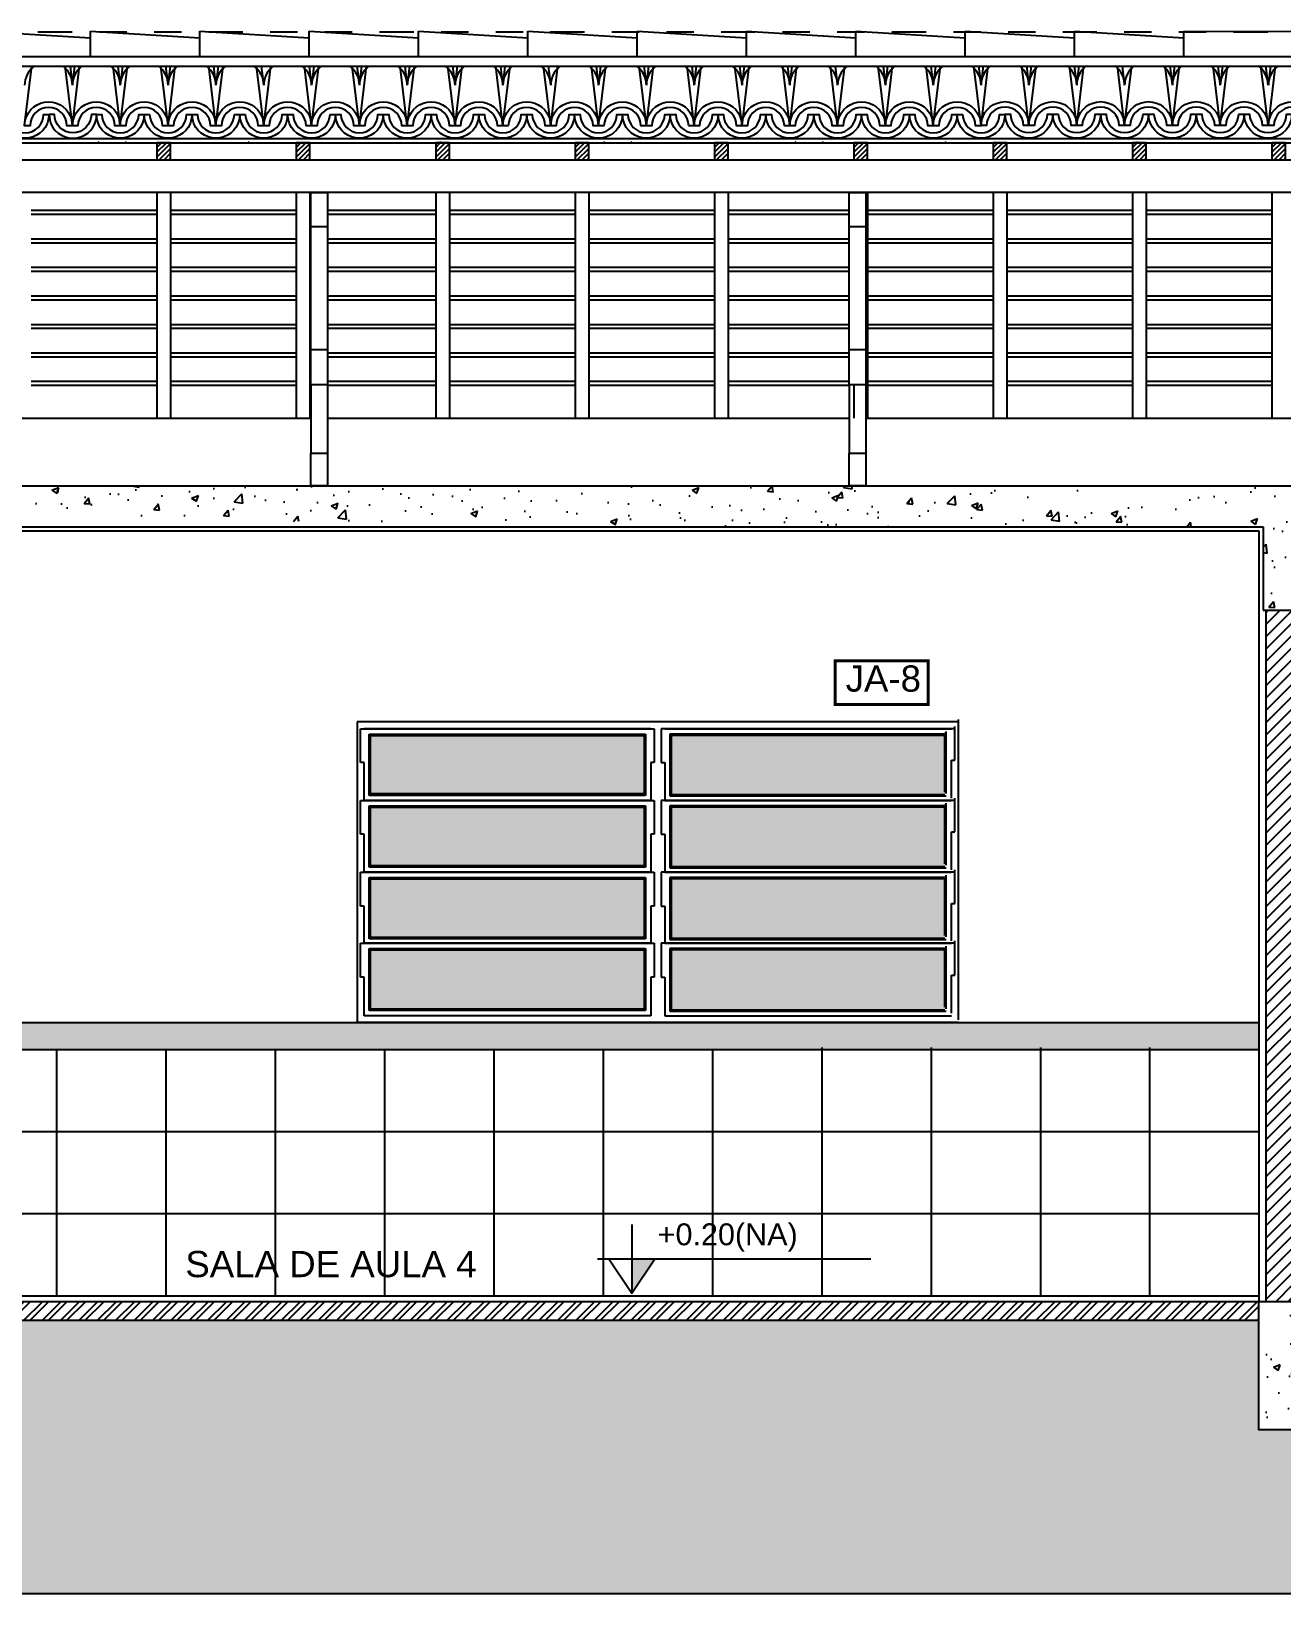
# Model space of a CAD drawing. Extents: x 183 to 373, y 23 to 105.
# Drawn here: x 244.84 to 249.42, y 79.7 to 85.42 of the extents above; entities that cross this region are included whole.
import ezdxf

# ---------------------------------------------------------------- set-up
doc = ezdxf.new("R2010")
doc.units = 0
doc.header["$LTSCALE"] = 0.005
doc.linetypes.add('C5', pattern=[60, 50, -5, 0, -5])
doc.linetypes.add('TRAÇO-2PTOS_P', pattern=[0.625, 0.25, -0.125, 0, -0.125, 0, -0.125])
doc.layers.get('0').update_dxf_attribs({"linetype": 'CONTINUOUS'})
for name, color, linetype in [('01', 1, 'CONTINUOUS'), ('252', 252, 'CONTINUOUS'), ('A-COTAS', 1, 'CONTINUOUS'), ('A-ESQUADRIAS', 2, 'CONTINUOUS'), ('A-PAREDE', 5, 'CONTINUOUS'), ('ARQ-ALV-CORTE', 4, 'CONTINUOUS'), ('ARQ-EXO-1_100', 251, 'C5'), ('ARQ-HTC', 9, 'CONTINUOUS'), ('ARQ-PIS-CORTE', 2, 'CONTINUOUS'), ('ARQ-SMB-1_050', 1, 'CONTINUOUS'), ('ARQ-SMB-1_100', 1, 'CONTINUOUS'), ('ARQ-TLH-VISTA1', 2, 'CONTINUOUS'), ('ARQ-TLH-VISTA2', 1, 'CONTINUOUS'), ('ARQ-TXT-1_075', 2, 'CONTINUOUS'), ('BL-AR-TELHA 2', 2, 'CONTINUOUS'), ('MADEIRAMENTO', 2, 'CONTINUOUS')]:
    doc.layers.add(name, color=color, linetype=linetype)
doc.styles.add('ESC-50-A20', font='arial.ttf', dxfattribs={"height": 0.1})
pattern_1 = [(50, (84.715, 34.55552), (0.25505854, -0.02231472), [0.02667, -0.29337]), (355, (84.715, 34.55552), (-0.0493408, 0.2674796), [0.021336, -0.2346968]), (100.45144, (84.73625, 34.55366), (0.20571775, 0.24516485), [0.022666, -0.24932634]), (46.1842, (84.715, 34.62664), (0.37951066, -0.05885926), [0.040005, -0.440055]), (96.63556, (84.74662, 34.62174), (0.3323658, 0.3463966), [0.033999, -0.37398985]), (351.18415, (84.715, 34.62664), (0.3323658, 0.3463966), [0.03200395, -0.3520436]), (21, (84.75056, 34.60886), (0.21226015, -0.14317128), [0.02667, -0.29337]), (326, (84.75056, 34.60886), (0.08652284, 0.25786315), [0.021336, -0.234696]), (71.45144, (84.76824, 34.59693), (0.298783, 0.11469188), [0.022666, -0.2493259]), (37.5, (84.715, 34.55552), (0.004324045, 0.118377054), [0, -0.2318512, 0, -0.238252, 0, -0.235585]), (7.5, (84.715, 34.55552), (0.09354753, 0.140252805), [0, -0.1358392, 0, -0.2265172, 0, -0.089789]), (327.5, (84.6357, 34.55552), (0.189826833, -0.00802024), [0, -0.0889, 0, -0.277368, 0, -0.368046]), (317.5, (84.60014, 34.55552), (0.20738085, 0.03559709), [0, -0.11557, 0, -0.1842008, 0, -0.261366])]

# ---------------------------------------------------------------- blocks, each defined once
blk = doc.blocks.new('FNDE-Nível Corte-1_050')
blk.add_hatch(color=251).paths.add_polyline_path([(140.6568, -0.1868), (140.7408, -0.1868), (140.6568, -0.3128)])
at = {"color": 251}
for p, q in [((140.6568, -0.0608), (140.6568, -0.3128)), ((140.5308, -0.1868), (141.5308, -0.1868))]:
    blk.add_line(p, q, dxfattribs=at)
blk.add_lwpolyline([(140.5728, -0.1868), (140.6568, -0.3128), (140.7408, -0.1868)], dxfattribs=at)

msp = doc.modelspace()

# ---------------------------------------------------------------- hatches: boundary and pattern name
at = {"layer": 'A-COTAS'}
h = msp.add_hatch(color=252, dxfattribs=at)
h.set_gradient(color1=(91, 91, 91), one_color=1, tint=1, name='INVHEMISPHERICAL')
h.paths.add_polyline_path([(246.0867, 82.8394), (246.0867, 82.6249), (247.0879, 82.6249), (247.0879, 82.8394)])
h.paths.add_polyline_path([(246.0867, 82.5769), (246.0867, 82.3624), (247.0879, 82.3624), (247.0879, 82.5769)])
h.paths.add_polyline_path([(247.0879, 82.3144), (246.0867, 82.3144), (246.0867, 82.0999), (247.0879, 82.0999)])
h.paths.add_polyline_path([(246.0867, 82.0544), (246.0867, 81.8374), (247.0879, 81.8374), (247.0879, 82.0544)])
h.paths.add_polyline_path([(248.1879, 82.6226), (248.1879, 82.8394), (247.1867, 82.8394), (247.1867, 82.6226)])
h.paths.add_polyline_path([(248.1879, 82.3601), (248.1879, 82.5769), (247.1867, 82.5769), (247.1867, 82.3601)])
h.paths.add_polyline_path([(248.1879, 82.0976), (248.1879, 82.3144), (247.1867, 82.3144), (247.1867, 82.0976)])
h.paths.add_polyline_path([(247.1867, 82.0544), (247.1867, 81.8351), (248.1879, 81.8351), (248.1879, 82.0544)])
at = {"layer": 'A-ESQUADRIAS'}
h = msp.add_hatch(dxfattribs=at)
h.set_pattern_fill('GOST_WOOD', color=251, scale=0.01, angle=90)
h.set_pattern_definition([(180, (202.497824, -81.4883), (7e-18, 0.06), [0.1, -0.02]), (180, (202.517824, -81.4683), (7e-18, 0.06), [0.06, -0.015, 0.03, -0.015]), (180, (202.547824, -81.4483), (7e-18, 0.06), [0.1, -0.02])])
h.paths.add_polyline_path([(249.3373, 81.688), (249.3373, 81.788), (241.3373, 81.788), (241.3373, 81.688)])
at = {"layer": 'ARQ-HTC'}
h = msp.add_hatch(dxfattribs=at)
h.set_pattern_fill('ANSI31', color=256, scale=0.004, style=0)
h.set_pattern_definition([(45, (-2.13494, 37.775708), (-0.0089802561, 0.0089802561), [])])
h.paths.add_polyline_path([(245.3047, 84.9458), (245.3547, 84.9458), (245.3547, 85.0085), (245.3047, 85.0085)])
h = msp.add_hatch(dxfattribs=at)
h.set_pattern_fill('ANSI31', color=256, scale=0.004, style=0)
h.set_pattern_definition([(45, (-2.13494, 37.775708), (-0.0089802561, 0.0089802561), [])])
h.paths.add_polyline_path([(245.3047, 84.9458), (245.3547, 84.9458), (245.3547, 85.0085), (245.3047, 85.0085)])
h = msp.add_hatch(dxfattribs=at)
h.set_pattern_fill('ANSI31', color=256, scale=0.004, style=0)
h.set_pattern_definition([(45, (-1.62494, 37.775708), (-0.0089802561, 0.0089802561), [])])
h.paths.add_polyline_path([(245.8147, 84.9458), (245.8647, 84.9458), (245.8647, 85.0085), (245.8147, 85.0085)])
h = msp.add_hatch(dxfattribs=at)
h.set_pattern_fill('ANSI31', color=256, scale=0.004, style=0)
h.set_pattern_definition([(45, (-1.11494, 37.775708), (-0.0089802561, 0.0089802561), [])])
h.paths.add_polyline_path([(246.3247, 84.9458), (246.3747, 84.9458), (246.3747, 85.0085), (246.3247, 85.0085)])
h = msp.add_hatch(dxfattribs=at)
h.set_pattern_fill('ANSI31', color=256, scale=0.004, style=0)
h.set_pattern_definition([(45, (-0.60494, 37.775708), (-0.0089802561, 0.0089802561), [])])
h.paths.add_polyline_path([(246.8347, 84.9458), (246.8847, 84.9458), (246.8847, 85.0085), (246.8347, 85.0085)])
h = msp.add_hatch(dxfattribs=at)
h.set_pattern_fill('ANSI31', color=256, scale=0.004, style=0)
h.set_pattern_definition([(45, (-0.09494, 37.775708), (-0.0089802561, 0.0089802561), [])])
h.paths.add_polyline_path([(247.3447, 84.9458), (247.3947, 84.9458), (247.3947, 85.0085), (247.3447, 85.0085)])
h = msp.add_hatch(dxfattribs=at)
h.set_pattern_fill('ANSI31', color=256, scale=0.004, style=0)
h.set_pattern_definition([(45, (0.41506, 37.775708), (-0.0089802561, 0.0089802561), [])])
h.paths.add_polyline_path([(247.8547, 84.9458), (247.9047, 84.9458), (247.9047, 85.0085), (247.8547, 85.0085)])
h = msp.add_hatch(dxfattribs=at)
h.set_pattern_fill('ANSI31', color=256, scale=0.004, style=0)
h.set_pattern_definition([(45, (0.41506, 37.775708), (-0.0089802561, 0.0089802561), [])])
h.paths.add_polyline_path([(247.8547, 84.9458), (247.9047, 84.9458), (247.9047, 85.0085), (247.8547, 85.0085)])
h = msp.add_hatch(dxfattribs=at)
h.set_pattern_fill('ANSI31', color=256, scale=0.004, style=0)
h.set_pattern_definition([(45, (0.92506, 37.775708), (-0.0089802561, 0.0089802561), [])])
h.paths.add_polyline_path([(248.3647, 84.9458), (248.4147, 84.9458), (248.4147, 85.0085), (248.3647, 85.0085)])
h = msp.add_hatch(dxfattribs=at)
h.set_pattern_fill('ANSI31', color=256, scale=0.004, style=0)
h.set_pattern_definition([(45, (1.43506, 37.775708), (-0.0089802561, 0.0089802561), [])])
h.paths.add_polyline_path([(248.8747, 84.9458), (248.9247, 84.9458), (248.9247, 85.0085), (248.8747, 85.0085)])
h = msp.add_hatch(dxfattribs=at)
h.set_pattern_fill('ANSI31', color=256, scale=0.004, style=0)
h.set_pattern_definition([(45, (1.94506, 37.775708), (-0.0089802561, 0.0089802561), [])])
h.paths.add_polyline_path([(249.3847, 84.9458), (249.4347, 84.9458), (249.4347, 85.0085), (249.3847, 85.0085)])
h = msp.add_hatch(dxfattribs=at)
h.set_pattern_fill('AR-CONC', color=251, scale=0.0014, style=0)
h.set_pattern_definition(pattern_1)
h.paths.add_polyline_path([(246.9327, 83.7528), (243.2065, 83.7528), (243.2065, 83.6228), (246.9327, 83.6228)])
h = msp.add_hatch(dxfattribs=at)
h.set_pattern_fill('AR-CONC', color=251, scale=0.0014, style=0)
h.set_pattern_definition(pattern_1)
h.paths.add_polyline_path([(249.4723, 83.6028), (251.2308, 83.6028), (251.2308, 83.7528), (246.9327, 83.7528), (246.9327, 83.6028), (249.3523, 83.6028), (249.3523, 83.2978), (249.4723, 83.2978)])
h = msp.add_hatch(dxfattribs=at)
h.set_pattern_fill('ANSI31', color=251, scale=0.01, style=0)
h.set_pattern_definition([(45, (92.864996, 34.55552), (-0.02245064, 0.02245064), [])])
h.paths.add_polyline_path([(249.3623, 83.2978), (249.4623, 83.2978), (249.4623, 80.7678), (249.3623, 80.7678)])
h = msp.add_hatch(dxfattribs=at)
h.set_pattern_fill('ANSI32', color=251, scale=0.005, style=0)
h.set_pattern_definition([(45, (84.714996, 34.55552), (-0.03367596, 0.03367596), []), (45, (84.737447, 34.55552), (-0.03367596, 0.03367596), [])])
h.paths.add_polyline_path([(241.3373, 80.6978), (249.3373, 80.6978), (249.3373, 80.7678), (241.3373, 80.7678)])
h = msp.add_hatch(dxfattribs=at)
h.set_pattern_fill('AR-CONC', color=251, scale=0.0014, style=0)
h.set_pattern_definition([(50, (92.865, 34.55552), (0.25505854, -0.02231472), [0.02667, -0.29337]), (355, (92.865, 34.55552), (-0.0493408, 0.2674796), [0.021336, -0.2346968]), (100.45144, (92.88625, 34.55366), (0.20571775, 0.24516485), [0.022666, -0.24932634]), (46.1842, (92.865, 34.62664), (0.37951066, -0.05885926), [0.040005, -0.440055]), (96.63556, (92.89662, 34.62174), (0.3323658, 0.3463966), [0.033999, -0.37398985]), (351.18415, (92.865, 34.62664), (0.3323658, 0.3463966), [0.032004, -0.3520436]), (21, (92.90056, 34.60886), (0.21226015, -0.14317128), [0.02667, -0.29337]), (326, (92.90056, 34.60886), (0.08652284, 0.25786315), [0.021336, -0.234696]), (71.45144, (92.91824, 34.59693), (0.298783, 0.11469188), [0.022666, -0.2493259]), (37.5, (92.865, 34.55552), (0.004324045, 0.118377054), [0, -0.2318512, 0, -0.238252, 0, -0.235585]), (7.5, (92.865, 34.55552), (0.09354753, 0.1402528), [0, -0.1358392, 0, -0.2265172, 0, -0.089789]), (327.5, (92.7857, 34.55552), (0.189826833, -0.00802024), [0, -0.0889, 0, -0.277368, 0, -0.368046]), (317.5, (92.75014, 34.55552), (0.20738085, 0.03559709), [0, -0.11557, 0, -0.1842008, 0, -0.261366])])
h.paths.add_polyline_path([(249.4873, 80.7678), (249.3373, 80.7678), (249.3373, 80.2978), (249.4873, 80.2978)])
h = msp.add_hatch(dxfattribs=at)
h.set_pattern_fill('EARTH', color=252, scale=0.02, angle=45, style=0)
h.set_pattern_definition([(45, (84.715, 34.55552), (1e-17, 0.17960512), [0.127, -0.127]), (45, (84.68132, 34.5892), (1e-17, 0.17960512), [0.127, -0.127]), (45, (84.64764, 34.62287), (1e-17, 0.17960512), [0.127, -0.127]), (135, (84.64764, 34.64532), (-0.17960512, 1e-17), [0.127, -0.127]), (135, (84.68132, 34.679), (-0.17960512, 1e-17), [0.127, -0.127]), (135, (84.715, 34.71267), (-0.17960512, 1e-17), [0.127, -0.127])])
h.paths.add_polyline_path([(247.7524, 80.6978), (241.3373, 80.6978), (241.3373, 80.2978), (241.0123, 80.2978), (241.0123, 80.6978), (235.1238, 80.6978), (235.1238, 79.6978), (247.7524, 79.6978)])
h.paths.add_polyline_path([(224.8873, 80.2978), (224.8873, 80.6978), (219.7502, 80.6978), (219.7502, 79.6978), (235.1238, 79.6978), (235.1238, 80.6978), (233.1873, 80.6978), (233.1873, 80.2978), (233.0373, 80.2978), (233.0373, 80.6978), (225.0373, 80.6978), (225.0373, 80.2978)])
h = msp.add_hatch(dxfattribs=at)
h.set_pattern_fill('EARTH', color=252, scale=0.02, angle=45, style=0)
h.set_pattern_definition([(45, (92.865, 34.55552), (1e-17, 0.17960512), [0.127, -0.127]), (45, (92.83132, 34.5892), (1e-17, 0.17960512), [0.127, -0.127]), (45, (92.79764, 34.62287), (1e-17, 0.17960512), [0.127, -0.127]), (135, (92.79764, 34.64532), (-0.17960512, 1e-17), [0.127, -0.127]), (135, (92.83132, 34.679), (-0.17960512, 1e-17), [0.127, -0.127]), (135, (92.865, 34.71267), (-0.17960512, 1e-17), [0.127, -0.127])])
h.paths.add_polyline_path([(249.3373, 80.2978), (249.3373, 80.6978), (247.7524, 80.6978), (247.7524, 79.6978), (267.5675, 79.6978), (267.5675, 80.6478), (265.7873, 80.6478), (265.7873, 80.2978), (265.6373, 80.2978), (265.6373, 80.6978), (257.6373, 80.6978), (257.6373, 80.2978), (257.4873, 80.2978), (257.4873, 80.6978), (249.4873, 80.6978), (249.4873, 80.2978)])

# ---------------------------------------------------------------- linework, layer by layer
at = {"color": 1}
msp.add_line((241.3373, 83.5878), (249.3373, 83.5878), dxfattribs=at)
at = {"color": 3}
for points in [[(245.3047, 84.9458), (245.3547, 84.9458), (245.3547, 85.0085), (245.3047, 85.0085)], [(245.3047, 84.9458), (245.3547, 84.9458), (245.3547, 85.0085), (245.3047, 85.0085)], [(245.8147, 84.9458), (245.8647, 84.9458), (245.8647, 85.0085), (245.8147, 85.0085)], [(246.3247, 84.9458), (246.3747, 84.9458), (246.3747, 85.0085), (246.3247, 85.0085)], [(246.8347, 84.9458), (246.8847, 84.9458), (246.8847, 85.0085), (246.8347, 85.0085)], [(247.3447, 84.9458), (247.3947, 84.9458), (247.3947, 85.0085), (247.3447, 85.0085)], [(247.8547, 84.9458), (247.9047, 84.9458), (247.9047, 85.0085), (247.8547, 85.0085)], [(247.8547, 84.9458), (247.9047, 84.9458), (247.9047, 85.0085), (247.8547, 85.0085)], [(248.3647, 84.9458), (248.4147, 84.9458), (248.4147, 85.0085), (248.3647, 85.0085)], [(248.8747, 84.9458), (248.9247, 84.9458), (248.9247, 85.0085), (248.8747, 85.0085)], [(249.3847, 84.9458), (249.4347, 84.9458), (249.4347, 85.0085), (249.3847, 85.0085)]]:
    msp.add_lwpolyline(points, close=True, dxfattribs=at)
at = {"layer": '01', "color": 251}
for p, q in [((245.3047, 84.8262), (245.3047, 84.0007)), ((245.3047, 84.8262), (245.3047, 84.0007)), ((245.3547, 84.8262), (245.3547, 84.0007)), ((245.3547, 84.8262), (245.3547, 84.0007)), ((245.8147, 84.8262), (245.8147, 84.0007)), ((245.8647, 84.8262), (245.8647, 84.0007)), ((246.3247, 84.8262), (246.3247, 84.0007)), ((246.3747, 84.8262), (246.3747, 84.0007)), ((246.8347, 84.8262), (246.8347, 84.0007)), ((246.8847, 84.8262), (246.8847, 84.0007)), ((247.3447, 84.8262), (247.3447, 84.0007)), ((247.3947, 84.8262), (247.3947, 84.0007)), ((247.9047, 84.8262), (247.9047, 84.0007)), ((247.9047, 84.8262), (247.9047, 84.0007)), ((248.3647, 84.8262), (248.3647, 84.0007)), ((248.4147, 84.8262), (248.4147, 84.0007)), ((248.8747, 84.8262), (248.8747, 84.0007)), ((248.9247, 84.8262), (248.9247, 84.0007)), ((249.3847, 84.8262), (249.3847, 84.0007)), ((245.3047, 84.7608), (244.8447, 84.7608)), ((245.8147, 84.7608), (245.3547, 84.7608)), ((245.8683, 84.7608), (245.8647, 84.7608)), ((246.3247, 84.7608), (245.9283, 84.7608)), ((246.8347, 84.7608), (246.3747, 84.7608)), ((247.3447, 84.7608), (246.8847, 84.7608)), ((247.8383, 84.7608), (247.3947, 84.7608)), ((248.3647, 84.7608), (247.9047, 84.7608)), ((248.8747, 84.7608), (248.4147, 84.7608)), ((249.3847, 84.7608), (248.9247, 84.7608)), ((245.3047, 84.7463), (244.8447, 84.7463)), ((245.8147, 84.7463), (245.3547, 84.7463)), ((245.8683, 84.7463), (245.8647, 84.7463)), ((246.3247, 84.7463), (245.9283, 84.7463)), ((246.8347, 84.7463), (246.3747, 84.7463)), ((247.3447, 84.7463), (246.8847, 84.7463)), ((247.8383, 84.7463), (247.3947, 84.7463)), ((248.3647, 84.7463), (247.9047, 84.7463)), ((248.8747, 84.7463), (248.4147, 84.7463)), ((249.3847, 84.7463), (248.9247, 84.7463)), ((245.3047, 84.6556), (244.8447, 84.6556)), ((245.3047, 84.6411), (244.8447, 84.6411)), ((245.8147, 84.6556), (245.3547, 84.6556)), ((245.8147, 84.6411), (245.3547, 84.6411)), ((245.8683, 84.6556), (245.8647, 84.6556)), ((245.8683, 84.6411), (245.8647, 84.6411)), ((246.3247, 84.6556), (245.9283, 84.6556)), ((246.3247, 84.6411), (245.9283, 84.6411)), ((246.8347, 84.6556), (246.3747, 84.6556)), ((246.8347, 84.6411), (246.3747, 84.6411)), ((247.3447, 84.6556), (246.8847, 84.6556)), ((247.3447, 84.6411), (246.8847, 84.6411)), ((247.8383, 84.6556), (247.3947, 84.6556)), ((247.8383, 84.6411), (247.3947, 84.6411)), ((248.3647, 84.6556), (247.9047, 84.6556)), ((248.3647, 84.6411), (247.9047, 84.6411)), ((248.8747, 84.6556), (248.4147, 84.6556)), ((248.8747, 84.6411), (248.4147, 84.6411)), ((249.3847, 84.6556), (248.9247, 84.6556)), ((249.3847, 84.6411), (248.9247, 84.6411)), ((245.3047, 84.5513), (244.8447, 84.5513)), ((245.3047, 84.5368), (244.8447, 84.5368)), ((245.8147, 84.5513), (245.3547, 84.5513)), ((245.8147, 84.5368), (245.3547, 84.5368)), ((245.8683, 84.5513), (245.8647, 84.5513)), ((245.8683, 84.5368), (245.8647, 84.5368)), ((246.3247, 84.5513), (245.9283, 84.5513)), ((246.3247, 84.5368), (245.9283, 84.5368)), ((246.8347, 84.5513), (246.3747, 84.5513)), ((246.8347, 84.5368), (246.3747, 84.5368)), ((247.3447, 84.5513), (246.8847, 84.5513)), ((247.3447, 84.5368), (246.8847, 84.5368)), ((247.8383, 84.5513), (247.3947, 84.5513)), ((247.8383, 84.5368), (247.3947, 84.5368)), ((248.3647, 84.5513), (247.9047, 84.5513)), ((248.3647, 84.5368), (247.9047, 84.5368)), ((248.8747, 84.5513), (248.4147, 84.5513)), ((248.8747, 84.5368), (248.4147, 84.5368)), ((249.3847, 84.5513), (248.9247, 84.5513)), ((249.3847, 84.5368), (248.9247, 84.5368)), ((245.3047, 84.4469), (244.8447, 84.4469)), ((245.3047, 84.4325), (244.8447, 84.4325)), ((245.8147, 84.4469), (245.3547, 84.4469)), ((245.8147, 84.4325), (245.3547, 84.4325)), ((245.8683, 84.4469), (245.8647, 84.4469)), ((245.8683, 84.4325), (245.8647, 84.4325)), ((246.3247, 84.4469), (245.9283, 84.4469)), ((246.3247, 84.4325), (245.9283, 84.4325)), ((246.8347, 84.4469), (246.3747, 84.4469)), ((246.8347, 84.4325), (246.3747, 84.4325)), ((247.3447, 84.4469), (246.8847, 84.4469)), ((247.3447, 84.4325), (246.8847, 84.4325)), ((247.8383, 84.4469), (247.3947, 84.4469)), ((247.8383, 84.4325), (247.3947, 84.4325)), ((248.3647, 84.4469), (247.9047, 84.4469)), ((248.3647, 84.4325), (247.9047, 84.4325)), ((248.8747, 84.4469), (248.4147, 84.4469)), ((248.8747, 84.4325), (248.4147, 84.4325)), ((249.3847, 84.4469), (248.9247, 84.4469)), ((249.3847, 84.4325), (248.9247, 84.4325)), ((245.3047, 84.3426), (244.8447, 84.3426)), ((245.3047, 84.3281), (244.8447, 84.3281)), ((245.8147, 84.3426), (245.3547, 84.3426)), ((245.8147, 84.3281), (245.3547, 84.3281)), ((245.8683, 84.3426), (245.8647, 84.3426)), ((245.8683, 84.3281), (245.8647, 84.3281)), ((246.3247, 84.3426), (245.9283, 84.3426)), ((246.3247, 84.3281), (245.9283, 84.3281)), ((246.8347, 84.3426), (246.3747, 84.3426)), ((246.8347, 84.3281), (246.3747, 84.3281)), ((247.3447, 84.3426), (246.8847, 84.3426)), ((247.3447, 84.3281), (246.8847, 84.3281)), ((247.8383, 84.3426), (247.3947, 84.3426)), ((247.8383, 84.3281), (247.3947, 84.3281)), ((248.3647, 84.3426), (247.9047, 84.3426)), ((248.3647, 84.3281), (247.9047, 84.3281)), ((248.8747, 84.3426), (248.4147, 84.3426)), ((248.8747, 84.3281), (248.4147, 84.3281)), ((249.3847, 84.3426), (248.9247, 84.3426)), ((249.3847, 84.3281), (248.9247, 84.3281)), ((245.3047, 84.2383), (244.8447, 84.2383)), ((245.8147, 84.2383), (245.3547, 84.2383)), ((245.8683, 84.2383), (245.8647, 84.2383)), ((246.3247, 84.2383), (245.9283, 84.2383)), ((246.8347, 84.2383), (246.3747, 84.2383)), ((247.3447, 84.2383), (246.8847, 84.2383)), ((247.8383, 84.2383), (247.3947, 84.2383)), ((248.3647, 84.2383), (247.9047, 84.2383)), ((248.8747, 84.2383), (248.4147, 84.2383)), ((249.3847, 84.2383), (248.9247, 84.2383)), ((245.3047, 84.2238), (244.8447, 84.2238)), ((245.8147, 84.2238), (245.3547, 84.2238)), ((245.8683, 84.2238), (245.8647, 84.2238)), ((246.3247, 84.2238), (245.9283, 84.2238)), ((246.8347, 84.2238), (246.3747, 84.2238)), ((247.3447, 84.2238), (246.8847, 84.2238)), ((247.8383, 84.2238), (247.3947, 84.2238)), ((248.3647, 84.2238), (247.9047, 84.2238)), ((248.8747, 84.2238), (248.4147, 84.2238)), ((249.3847, 84.2238), (248.9247, 84.2238)), ((245.3047, 84.1348), (244.8447, 84.1348)), ((245.8147, 84.1348), (245.3547, 84.1348)), ((245.8683, 84.1348), (245.8647, 84.1348)), ((246.3247, 84.1348), (245.9283, 84.1348)), ((246.8347, 84.1348), (246.3747, 84.1348)), ((247.3447, 84.1348), (246.8847, 84.1348)), ((247.8383, 84.1348), (247.3947, 84.1348)), ((247.8547, 84.1227), (247.8547, 84.0007)), ((248.3647, 84.1348), (247.9047, 84.1348)), ((248.8747, 84.1348), (248.4147, 84.1348)), ((249.3847, 84.1348), (248.9247, 84.1348)), ((245.3047, 84.1203), (244.8447, 84.1203)), ((245.8147, 84.1203), (245.3547, 84.1203)), ((245.8683, 84.1203), (245.8647, 84.1203)), ((246.3247, 84.1203), (245.9283, 84.1203)), ((246.8347, 84.1203), (246.3747, 84.1203)), ((247.3447, 84.1203), (246.8847, 84.1203)), ((247.8383, 84.1203), (247.3947, 84.1203)), ((248.3647, 84.1203), (247.9047, 84.1203)), ((248.8747, 84.1203), (248.4147, 84.1203)), ((249.3847, 84.1203), (248.9247, 84.1203)), ((243.9583, 84.0007), (245.8683, 84.0007)), ((245.9283, 84.0007), (247.8383, 84.0007)), ((247.8983, 84.0007), (249.8083, 84.0007))]:
    msp.add_line(p, q, dxfattribs=at)
at = {"layer": '01'}
msp.add_line((249.3373, 83.5878), (249.3373, 80.7678), dxfattribs=at)
at = {"layer": '252'}
for p, q in [((244.9373, 81.688), (244.9373, 80.7878)), ((245.3373, 81.688), (245.3373, 80.7878)), ((245.7373, 81.688), (245.7373, 80.7878)), ((246.1373, 81.688), (246.1373, 80.7878)), ((246.5373, 81.688), (246.5373, 80.7878)), ((246.9373, 81.688), (246.9373, 80.7878)), ((247.3373, 81.688), (247.3373, 80.7878)), ((247.7373, 81.697), (247.7373, 80.7878)), ((248.1373, 81.697), (248.1373, 80.7878)), ((248.5373, 81.697), (248.5373, 80.7878)), ((248.9373, 81.697), (248.9373, 80.7878)), ((249.3373, 81.388), (241.3373, 81.388)), ((249.3373, 81.088), (241.3373, 81.088))]:
    msp.add_line(p, q, dxfattribs=at)
at = {"layer": 'A-COTAS'}
for p, q in [((248.2373, 82.8888), (246.0373, 82.8888)), ((246.0373, 82.8888), (246.0373, 81.7888)), ((248.2246, 82.7491), (248.2246, 82.8724)), ((248.2373, 81.7978), (248.2373, 82.8978)), ((246.05, 82.8634), (247.1246, 82.8634)), ((246.05, 82.7399), (246.05, 82.8634)), ((247.1119, 82.8634), (246.0627, 82.8634)), ((246.0817, 82.8444), (247.0929, 82.8444)), ((246.0817, 82.6199), (246.0817, 82.8444)), ((246.0867, 82.8394), (247.0879, 82.8394)), ((246.0867, 82.6249), (246.0867, 82.8394)), ((247.0879, 82.8394), (247.0879, 82.6249)), ((247.0929, 82.8444), (247.0929, 82.6199)), ((247.1246, 82.8634), (247.1246, 82.7399)), ((248.2246, 82.8634), (247.15, 82.8634)), ((247.15, 82.8634), (247.15, 82.7399)), ((247.1627, 82.8634), (248.2119, 82.8634)), ((248.1929, 82.8444), (247.1817, 82.8444)), ((247.1817, 82.8444), (247.1817, 82.6176)), ((248.1879, 82.8394), (247.1867, 82.8394)), ((247.1867, 82.8394), (247.1867, 82.6226)), ((248.1879, 82.6316), (248.1879, 82.8484)), ((248.1929, 82.6266), (248.1929, 82.8534)), ((246.0627, 82.7399), (246.05, 82.7399)), ((246.0627, 82.6009), (246.0627, 82.7399)), ((247.1246, 82.7399), (247.1119, 82.7399)), ((247.1119, 82.7399), (247.1119, 82.6009)), ((247.15, 82.7399), (247.1627, 82.7399)), ((247.1627, 82.7399), (247.1627, 82.6009)), ((248.2119, 82.6099), (248.2119, 82.7491)), ((248.2119, 82.7491), (248.2246, 82.7491)), ((246.05, 82.6009), (247.1246, 82.6009)), ((246.05, 82.4774), (246.05, 82.6009)), ((247.1119, 82.6009), (246.0627, 82.6009)), ((247.1119, 82.6009), (246.0627, 82.6009)), ((247.0929, 82.6199), (246.0817, 82.6199)), ((246.0817, 82.5819), (247.0929, 82.5819)), ((246.0817, 82.3574), (246.0817, 82.5819)), ((247.0879, 82.6249), (246.0867, 82.6249)), ((247.0929, 82.5819), (247.0929, 82.3574)), ((247.1246, 82.6009), (247.1246, 82.4774)), ((248.2246, 82.6009), (247.15, 82.6009)), ((247.15, 82.6009), (247.15, 82.4774)), ((247.1627, 82.6009), (248.2119, 82.6009)), ((247.1627, 82.6009), (248.2119, 82.6009)), ((247.1817, 82.6176), (248.1929, 82.6176)), ((248.1929, 82.5819), (247.1817, 82.5819)), ((247.1817, 82.5819), (247.1817, 82.3551)), ((247.1867, 82.6226), (248.1879, 82.6226)), ((248.1879, 82.3691), (248.1879, 82.5859)), ((248.1929, 82.3641), (248.1929, 82.5909)), ((248.2246, 82.4866), (248.2246, 82.6099)), ((246.0867, 82.5769), (247.0879, 82.5769)), ((246.0867, 82.3624), (246.0867, 82.5769)), ((247.0879, 82.5769), (247.0879, 82.3624)), ((248.1879, 82.5769), (247.1867, 82.5769)), ((247.1867, 82.5769), (247.1867, 82.3601)), ((246.0627, 82.4774), (246.05, 82.4774)), ((246.0627, 82.3384), (246.0627, 82.4774)), ((247.1246, 82.4774), (247.1119, 82.4774)), ((247.1119, 82.4774), (247.1119, 82.3384)), ((247.15, 82.4774), (247.1627, 82.4774)), ((247.1627, 82.4774), (247.1627, 82.3384)), ((248.2119, 82.3474), (248.2119, 82.4866)), ((248.2119, 82.4866), (248.2246, 82.4866)), ((247.0929, 82.3574), (246.0817, 82.3574)), ((247.0879, 82.3624), (246.0867, 82.3624)), ((247.1817, 82.3551), (248.1929, 82.3551)), ((247.1867, 82.3601), (248.1879, 82.3601)), ((246.05, 82.3384), (247.1246, 82.3384)), ((246.05, 82.2149), (246.05, 82.3384)), ((247.1119, 82.3384), (246.0627, 82.3384)), ((247.1119, 82.3384), (246.0627, 82.3384)), ((246.0817, 82.3194), (247.0929, 82.3194)), ((246.0817, 82.0949), (246.0817, 82.3194)), ((246.0867, 82.3144), (247.0879, 82.3144)), ((246.0867, 82.0999), (246.0867, 82.3144)), ((247.0879, 82.3144), (247.0879, 82.0999)), ((247.0929, 82.3194), (247.0929, 82.0949)), ((247.1246, 82.3384), (247.1246, 82.2149)), ((248.2246, 82.3384), (247.15, 82.3384)), ((247.15, 82.3384), (247.15, 82.2149)), ((247.1627, 82.3384), (248.2119, 82.3384)), ((247.1627, 82.3384), (248.2119, 82.3384)), ((248.1929, 82.3194), (247.1817, 82.3194)), ((247.1817, 82.3194), (247.1817, 82.0926)), ((248.1879, 82.3144), (247.1867, 82.3144)), ((247.1867, 82.3144), (247.1867, 82.0976)), ((248.1879, 82.1066), (248.1879, 82.3234)), ((248.1929, 82.1016), (248.1929, 82.3284)), ((248.2246, 82.2241), (248.2246, 82.3474)), ((246.0627, 82.2149), (246.05, 82.2149)), ((246.0627, 82.0784), (246.0627, 82.2149)), ((247.1246, 82.2149), (247.1119, 82.2149)), ((247.1119, 82.2149), (247.1119, 82.0784)), ((247.15, 82.2149), (247.1627, 82.2149)), ((247.1627, 82.2149), (247.1627, 82.0784)), ((248.2119, 82.0874), (248.2119, 82.2241)), ((248.2119, 82.2241), (248.2246, 82.2241)), ((246.05, 82.0784), (247.1246, 82.0784)), ((246.05, 81.9549), (246.05, 82.0784)), ((247.1119, 82.0784), (246.0627, 82.0784)), ((247.1119, 82.0784), (246.0627, 82.0784)), ((247.0929, 82.0949), (246.0817, 82.0949)), ((247.0879, 82.0999), (246.0867, 82.0999)), ((247.1246, 82.0784), (247.1246, 81.9549)), ((248.2246, 82.0784), (247.15, 82.0784)), ((247.15, 82.0784), (247.15, 81.9549)), ((247.1627, 82.0784), (248.2119, 82.0784)), ((247.1627, 82.0784), (248.2119, 82.0784)), ((247.1817, 82.0926), (248.1929, 82.0926)), ((247.1867, 82.0976), (248.1879, 82.0976)), ((248.1879, 81.8441), (248.1879, 82.0634)), ((248.1929, 81.8391), (248.1929, 82.0684)), ((248.2246, 81.9616), (248.2246, 82.0874)), ((246.0817, 82.0594), (247.0929, 82.0594)), ((246.0817, 81.8324), (246.0817, 82.0594)), ((246.0867, 82.0544), (247.0879, 82.0544)), ((246.0867, 81.8374), (246.0867, 82.0544)), ((247.0879, 82.0544), (247.0879, 81.8374)), ((247.0929, 82.0594), (247.0929, 81.8324)), ((248.1929, 82.0594), (247.1817, 82.0594)), ((247.1817, 82.0594), (247.1817, 81.8301)), ((248.1879, 82.0544), (247.1867, 82.0544)), ((247.1867, 82.0544), (247.1867, 81.8351)), ((246.0627, 81.9549), (246.05, 81.9549)), ((246.0627, 81.8134), (246.0627, 81.9549)), ((247.1246, 81.9549), (247.1119, 81.9549)), ((247.1119, 81.9549), (247.1119, 81.8134)), ((247.15, 81.9549), (247.1627, 81.9549)), ((247.1627, 81.9549), (247.1627, 81.8134)), ((248.2119, 81.8224), (248.2119, 81.9616)), ((248.2119, 81.9616), (248.2246, 81.9616)), ((247.0879, 81.8374), (246.0867, 81.8374)), ((247.1867, 81.8351), (248.1879, 81.8351)), ((248.2373, 81.7888), (246.0373, 81.7888)), ((247.1119, 81.8134), (246.0627, 81.8134)), ((247.0929, 81.8324), (246.0817, 81.8324)), ((247.1627, 81.8134), (248.2119, 81.8134)), ((247.1817, 81.8301), (248.1929, 81.8301))]:
    msp.add_line(p, q, dxfattribs=at)
msp.add_lwpolyline([(249.3373, 81.688), (241.3373, 81.688), (241.3373, 81.788), (249.3373, 81.788)], dxfattribs=at)
at = {"layer": 'A-PAREDE', "color": 5}
for p, q in [((241.1873, 83.7528), (265.7723, 83.7528)), ((241.3223, 83.6028), (249.3523, 83.6028)), ((249.3373, 83.6028), (249.3523, 83.6028)), ((249.3523, 83.6028), (249.3523, 83.2978)), ((249.3523, 83.2978), (249.4723, 83.2978)), ((249.3623, 83.2978), (249.3623, 80.7678)), ((241.3373, 80.7678), (257.6373, 80.7678)), ((249.3373, 80.6978), (241.3373, 80.6978))]:
    msp.add_line(p, q, dxfattribs=at)
at = {"layer": 'A-PAREDE'}
for points in [[(245.8683, 84.8262), (245.9283, 84.8262), (245.9283, 84.7002), (245.8683, 84.7002)], [(247.8383, 84.8262), (247.8983, 84.8262), (247.8983, 84.7002), (247.8383, 84.7002)], [(245.8683, 84.2518), (245.9283, 84.2518), (245.9283, 84.1227), (245.8683, 84.1227)], [(247.8383, 84.2518), (247.8983, 84.2518), (247.8983, 84.1227), (247.8383, 84.1227)], [(245.8683, 83.8728), (245.9283, 83.8728), (245.9283, 83.7528), (245.8683, 83.7528)], [(247.8383, 83.8728), (247.8983, 83.8728), (247.8983, 83.7528), (247.8383, 83.7528)]]:
    msp.add_lwpolyline(points, close=True, dxfattribs=at)
at = {"layer": 'A-PAREDE', "color": 5}
msp.add_lwpolyline([(249.3373, 80.7678), (249.4873, 80.7678), (249.4873, 80.2978), (249.3373, 80.2978)], close=True, dxfattribs=at)
at = {"layer": 'ARQ-ALV-CORTE'}
msp.add_line((249.3523, 83.2978), (249.4723, 83.2978), dxfattribs=at)
at = {"layer": 'ARQ-EXO-1_100', "color": 252, "linetype": 'TRAÇO-2PTOS_P', "ltscale": 100}
for p, q in [((205.4942, 85.4144), (267.0085, 85.4144)), ((205.4942, 83.7528), (267.0085, 83.7528)), ((216.8873, 80.7878), (249.3373, 80.7878))]:
    msp.add_line(p, q, dxfattribs=at)
at = {"layer": 'ARQ-HTC', "color": 252}
msp.add_lwpolyline([(267.5675, 80.6478), (267.5675, 79.6978), (227.9373, 79.6978)], dxfattribs=at)
at = {"layer": 'ARQ-PIS-CORTE'}
msp.add_line((241.3373, 80.7878), (249.3373, 80.7878), dxfattribs=at)
at = {"layer": 'ARQ-SMB-1_100', "color": 252, "ltscale": 10, "const_width": 0.0107}
msp.add_lwpolyline([(247.7861, 82.9524), (248.1271, 82.9524), (248.1271, 83.1124), (247.7861, 83.1124)], close=True, dxfattribs=at)
at = {"layer": 'ARQ-TLH-VISTA1'}
for p, q in [((211.6447, 85.0243), (262.7298, 85.0243)), ((245.8683, 84.2518), (245.8683, 84.7002)), ((245.9283, 84.7002), (245.9283, 84.2518)), ((247.8383, 84.2518), (247.8383, 84.7002)), ((247.8983, 84.7002), (247.8983, 84.2518)), ((245.8683, 84.1227), (245.8683, 83.8728)), ((245.9283, 84.1227), (245.9283, 83.8728)), ((247.8383, 84.1227), (247.8383, 83.8728)), ((247.8983, 84.1227), (247.8983, 83.8728))]:
    msp.add_line(p, q, dxfattribs=at)
for points in [[(244.993, 85.0913), (244.9955, 85.0705), (244.9755, 85.0705, 1), (244.8405, 85.0705), (244.8205, 85.0705), (244.823, 85.0913, -0.785113)], [(245.168, 85.0913), (245.1705, 85.0705), (245.1505, 85.0705, 1), (245.0155, 85.0705), (244.9955, 85.0705), (244.998, 85.0913, -0.785113)], [(245.343, 85.0913), (245.3455, 85.0705), (245.3255, 85.0705, 1), (245.1905, 85.0705), (245.1705, 85.0705), (245.173, 85.0913, -0.785113)], [(245.518, 85.0913), (245.5205, 85.0705), (245.5005, 85.0705, 1), (245.3655, 85.0705), (245.3455, 85.0705), (245.348, 85.0913, -0.785113)], [(245.693, 85.0913), (245.6955, 85.0705), (245.6755, 85.0705, 1), (245.5405, 85.0705), (245.5205, 85.0705), (245.523, 85.0913, -0.785113)], [(245.868, 85.0913), (245.8705, 85.0705), (245.8505, 85.0705, 1), (245.7155, 85.0705), (245.6955, 85.0705), (245.698, 85.0913, -0.785113)], [(246.043, 85.0913), (246.0455, 85.0705), (246.0255, 85.0705, 1), (245.8905, 85.0705), (245.8705, 85.0705), (245.873, 85.0913, -0.785113)], [(246.218, 85.0913), (246.2205, 85.0705), (246.2005, 85.0705, 1), (246.0655, 85.0705), (246.0455, 85.0705), (246.048, 85.0913, -0.785113)], [(246.393, 85.0913), (246.3955, 85.0705), (246.3755, 85.0705, 1), (246.2405, 85.0705), (246.2205, 85.0705), (246.223, 85.0913, -0.785113)], [(246.568, 85.0913), (246.5705, 85.0705), (246.5505, 85.0705, 1), (246.4155, 85.0705), (246.3955, 85.0705), (246.398, 85.0913, -0.785113)], [(246.743, 85.0913), (246.7455, 85.0705), (246.7255, 85.0705, 1), (246.5905, 85.0705), (246.5705, 85.0705), (246.573, 85.0913, -0.785113)], [(246.918, 85.0913), (246.9205, 85.0705), (246.9005, 85.0705, 1), (246.7655, 85.0705), (246.7455, 85.0705), (246.748, 85.0913, -0.785113)], [(247.093, 85.0913), (247.0955, 85.0705), (247.0755, 85.0705, 1), (246.9405, 85.0705), (246.9205, 85.0705), (246.923, 85.0913, -0.785113)], [(247.268, 85.0913), (247.2705, 85.0705), (247.2505, 85.0705, 1), (247.1155, 85.0705), (247.0955, 85.0705), (247.098, 85.0913, -0.785113)], [(247.443, 85.0913), (247.4455, 85.0705), (247.4255, 85.0705, 1), (247.2905, 85.0705), (247.2705, 85.0705), (247.273, 85.0913, -0.785113)], [(247.618, 85.0913), (247.6205, 85.0705), (247.6005, 85.0705, 1), (247.4655, 85.0705), (247.4455, 85.0705), (247.448, 85.0913, -0.785113)], [(247.793, 85.0913), (247.7955, 85.0705), (247.7755, 85.0705, 1), (247.6405, 85.0705), (247.6205, 85.0705), (247.623, 85.0913, -0.785113)], [(247.968, 85.0913), (247.9705, 85.0705), (247.9505, 85.0705, 1), (247.8155, 85.0705), (247.7955, 85.0705), (247.798, 85.0913, -0.785113)], [(248.143, 85.0913), (248.1455, 85.0705), (248.1255, 85.0705, 1), (247.9905, 85.0705), (247.9705, 85.0705), (247.973, 85.0913, -0.785113)], [(248.318, 85.0913), (248.3205, 85.0705), (248.3005, 85.0705, 1), (248.1655, 85.0705), (248.1455, 85.0705), (248.148, 85.0913, -0.785113)], [(248.4931, 85.0921), (248.4956, 85.0713), (248.4756, 85.0713, 1), (248.3406, 85.0713), (248.3206, 85.0713), (248.3231, 85.0921, -0.785113)], [(248.6681, 85.0921), (248.6706, 85.0713), (248.6506, 85.0713, 1), (248.5156, 85.0713), (248.4956, 85.0713), (248.4981, 85.0921, -0.785113)], [(248.8431, 85.0921), (248.8456, 85.0713), (248.8256, 85.0713, 1), (248.6906, 85.0713), (248.6706, 85.0713), (248.6731, 85.0921, -0.785113)], [(249.0181, 85.0921), (249.0206, 85.0713), (249.0006, 85.0713, 1), (248.8656, 85.0713), (248.8456, 85.0713), (248.8481, 85.0921, -0.785113)], [(249.1931, 85.0921), (249.1956, 85.0713), (249.1756, 85.0713, 1), (249.0406, 85.0713), (249.0206, 85.0713), (249.0231, 85.0921, -0.785113)], [(249.3681, 85.0921), (249.3706, 85.0713), (249.3506, 85.0713, 1), (249.2156, 85.0713), (249.1956, 85.0713), (249.1981, 85.0921, -0.785113)], [(249.5445, 85.0919), (249.547, 85.0711), (249.527, 85.0711, 1), (249.392, 85.0711), (249.372, 85.0711), (249.3745, 85.0919, -0.785113)], [(244.7372, 85.0917), (244.7347, 85.1124), (244.7547, 85.1124, 1), (244.8897, 85.1124), (244.9097, 85.1124), (244.9072, 85.0917, -0.785113)], [(245.0822, 85.0917), (245.0847, 85.1124), (245.0647, 85.1124, -1), (244.9297, 85.1124), (244.9097, 85.1124), (244.9122, 85.0917, 0.785113)], [(245.0855, 85.0917), (245.083, 85.1124), (245.103, 85.1124, 1), (245.238, 85.1124), (245.258, 85.1124), (245.2555, 85.0917, -0.785113)], [(245.2605, 85.0917), (245.258, 85.1124), (245.278, 85.1124, 1), (245.413, 85.1124), (245.433, 85.1124), (245.4305, 85.0917, -0.785113)], [(245.4355, 85.0917), (245.433, 85.1124), (245.453, 85.1124, 1), (245.588, 85.1124), (245.608, 85.1124), (245.6055, 85.0917, -0.785113)], [(245.6105, 85.0917), (245.608, 85.1124), (245.628, 85.1124, 1), (245.763, 85.1124), (245.783, 85.1124), (245.7805, 85.0917, -0.785113)], [(245.7855, 85.0917), (245.783, 85.1124), (245.803, 85.1124, 1), (245.938, 85.1124), (245.958, 85.1124), (245.9555, 85.0917, -0.785113)], [(245.9605, 85.0917), (245.958, 85.1124), (245.978, 85.1124, 1), (246.113, 85.1124), (246.133, 85.1124), (246.1305, 85.0917, -0.785113)], [(246.1355, 85.0917), (246.133, 85.1124), (246.153, 85.1124, 1), (246.288, 85.1124), (246.308, 85.1124), (246.3055, 85.0917, -0.785113)], [(246.3105, 85.0917), (246.308, 85.1124), (246.328, 85.1124, 1), (246.463, 85.1124), (246.483, 85.1124), (246.4805, 85.0917, -0.785113)], [(246.4855, 85.0917), (246.483, 85.1124), (246.503, 85.1124, 1), (246.638, 85.1124), (246.658, 85.1124), (246.6555, 85.0917, -0.785113)], [(246.6605, 85.0917), (246.658, 85.1124), (246.678, 85.1124, 1), (246.813, 85.1124), (246.833, 85.1124), (246.8305, 85.0917, -0.785113)], [(246.8355, 85.0917), (246.833, 85.1124), (246.853, 85.1124, 1), (246.988, 85.1124), (247.008, 85.1124), (247.0055, 85.0917, -0.785113)], [(247.0105, 85.0917), (247.008, 85.1124), (247.028, 85.1124, 1), (247.163, 85.1124), (247.183, 85.1124), (247.1805, 85.0917, -0.785113)], [(247.1855, 85.0917), (247.183, 85.1124), (247.203, 85.1124, 1), (247.338, 85.1124), (247.358, 85.1124), (247.3555, 85.0917, -0.785113)], [(247.3605, 85.0917), (247.358, 85.1124), (247.378, 85.1124, 1), (247.513, 85.1124), (247.533, 85.1124), (247.5305, 85.0917, -0.785113)], [(247.5355, 85.0917), (247.533, 85.1124), (247.553, 85.1124, 1), (247.688, 85.1124), (247.708, 85.1124), (247.7055, 85.0917, -0.785113)], [(247.7105, 85.0917), (247.708, 85.1124), (247.728, 85.1124, 1), (247.863, 85.1124), (247.883, 85.1124), (247.8805, 85.0917, -0.785113)], [(247.8855, 85.0917), (247.883, 85.1124), (247.903, 85.1124, 1), (248.038, 85.1124), (248.058, 85.1124), (248.0555, 85.0917, -0.785113)], [(248.0605, 85.0917), (248.058, 85.1124), (248.078, 85.1124, 1), (248.213, 85.1124), (248.233, 85.1124), (248.2305, 85.0917, -0.785113)], [(248.2355, 85.0917), (248.233, 85.1124), (248.253, 85.1124, 1), (248.388, 85.1124), (248.408, 85.1124), (248.4055, 85.0917, -0.785113)], [(248.4106, 85.0925), (248.4081, 85.1133), (248.4281, 85.1133, 1), (248.5631, 85.1133), (248.5831, 85.1133), (248.5806, 85.0925, -0.785113)], [(248.5856, 85.0925), (248.5831, 85.1133), (248.6031, 85.1133, 1), (248.7381, 85.1133), (248.7581, 85.1133), (248.7556, 85.0925, -0.785113)], [(248.7606, 85.0925), (248.7581, 85.1133), (248.7781, 85.1133, 1), (248.9131, 85.1133), (248.9331, 85.1133), (248.9306, 85.0925, -0.785113)], [(248.9356, 85.0925), (248.9331, 85.1133), (248.9531, 85.1133, 1), (249.0881, 85.1133), (249.1081, 85.1133), (249.1056, 85.0925, -0.785113)], [(249.1106, 85.0925), (249.1081, 85.1133), (249.1281, 85.1133, 1), (249.2631, 85.1133), (249.2831, 85.1133), (249.2806, 85.0925, -0.785113)], [(249.2856, 85.0925), (249.2831, 85.1133), (249.3031, 85.1133, 1), (249.4381, 85.1133), (249.4581, 85.1133), (249.4556, 85.0925, -0.785113)]]:
    msp.add_lwpolyline(points, format="xyb", close=True, dxfattribs=at)
at = {"layer": 'ARQ-TLH-VISTA2', "color": 1}
for p, q in [((245.0868, 85.0044), (245.0871, 85.0068)), ((245.1868, 85.0045), (245.1871, 85.0069)), ((245.6368, 85.0045), (245.6371, 85.0069)), ((246.3368, 85.0045), (246.3371, 85.0069)), ((246.9368, 85.0044), (246.9371, 85.0068)), ((247.0368, 85.0045), (247.0371, 85.0069)), ((247.6368, 85.0044), (247.6371, 85.0068)), ((247.7368, 85.0045), (247.7371, 85.0069)), ((248.1868, 85.0045), (248.1871, 85.0069)), ((248.8868, 85.0045), (248.8871, 85.0069))]:
    msp.add_line(p, q, dxfattribs=at)
for centre in [(245.1495, 84.9454), (245.2495, 84.9455), (245.6995, 84.9455), (246.3995, 84.9455), (246.9995, 84.9454), (247.0995, 84.9455), (247.6995, 84.9454), (247.7995, 84.9455), (248.2495, 84.9455), (248.9495, 84.9455)]:
    msp.add_arc(centre, 0.0875, 130.6146, 135.7164, dxfattribs=at)
at = {"layer": 'BL-AR-TELHA 2'}
for p, q in [((244.8206, 85.0713), (244.8467, 85.2886)), ((244.9956, 85.0713), (244.9694, 85.2886)), ((244.9956, 85.2236), (244.9878, 85.2886)), ((244.9956, 85.0713), (245.0217, 85.2886)), ((244.9961, 85.2189), (245.0045, 85.2886)), ((245.1706, 85.0713), (245.1444, 85.2886)), ((245.1706, 85.2236), (245.1628, 85.2886)), ((245.1706, 85.0713), (245.1967, 85.2886)), ((245.1711, 85.2189), (245.1795, 85.2886)), ((245.3456, 85.0713), (245.3194, 85.2886)), ((245.3456, 85.2236), (245.3378, 85.2886)), ((245.3456, 85.0713), (245.3717, 85.2886)), ((245.3461, 85.2189), (245.3545, 85.2886)), ((245.5206, 85.0713), (245.4944, 85.2886)), ((245.5206, 85.2236), (245.5128, 85.2886)), ((245.5206, 85.0713), (245.5467, 85.2886)), ((245.5211, 85.2189), (245.5295, 85.2886)), ((245.6956, 85.0713), (245.6694, 85.2886)), ((245.6956, 85.2236), (245.6878, 85.2886)), ((245.6956, 85.0713), (245.7217, 85.2886)), ((245.8706, 85.0713), (245.8444, 85.2886)), ((245.8706, 85.2236), (245.8628, 85.2886)), ((245.8706, 85.0713), (245.8967, 85.2886)), ((245.8711, 85.2189), (245.8795, 85.2886)), ((246.0456, 85.0713), (246.0194, 85.2886)), ((246.0456, 85.2236), (246.0378, 85.2886)), ((246.0456, 85.0713), (246.0717, 85.2886)), ((246.0461, 85.2189), (246.0545, 85.2886)), ((246.2206, 85.0713), (246.1944, 85.2886)), ((246.2206, 85.2236), (246.2128, 85.2886)), ((246.2206, 85.0713), (246.2467, 85.2886)), ((246.2211, 85.2189), (246.2295, 85.2886)), ((246.3956, 85.0713), (246.3694, 85.2886)), ((246.3956, 85.2236), (246.3878, 85.2886)), ((246.3956, 85.0713), (246.4217, 85.2886)), ((246.3961, 85.2189), (246.4045, 85.2886)), ((246.5706, 85.0713), (246.5444, 85.2886)), ((246.5706, 85.2236), (246.5628, 85.2886)), ((246.5706, 85.0713), (246.5967, 85.2886)), ((246.5711, 85.2189), (246.5795, 85.2886)), ((246.7456, 85.0713), (246.7194, 85.2886)), ((246.7456, 85.2236), (246.7378, 85.2886)), ((246.7456, 85.0713), (246.7717, 85.2886)), ((246.9206, 85.0713), (246.8944, 85.2886)), ((246.9206, 85.2236), (246.9128, 85.2886)), ((246.9206, 85.0713), (246.9467, 85.2886)), ((246.9211, 85.2189), (246.9295, 85.2886)), ((247.0956, 85.0713), (247.0694, 85.2886)), ((247.0956, 85.2236), (247.0878, 85.2886)), ((247.0956, 85.0713), (247.1217, 85.2886)), ((247.0961, 85.2189), (247.1045, 85.2886)), ((247.2706, 85.0713), (247.2444, 85.2886)), ((247.2706, 85.2236), (247.2628, 85.2886)), ((247.2706, 85.0713), (247.2967, 85.2886)), ((247.2711, 85.2189), (247.2795, 85.2886)), ((247.4456, 85.0713), (247.4194, 85.2886)), ((247.4456, 85.2236), (247.4378, 85.2886)), ((247.4456, 85.0713), (247.4717, 85.2886)), ((247.4461, 85.2189), (247.4545, 85.2886)), ((247.6206, 85.0713), (247.5944, 85.2886)), ((247.6206, 85.2236), (247.6128, 85.2886)), ((247.6206, 85.0713), (247.6467, 85.2886)), ((247.6211, 85.2189), (247.6295, 85.2886)), ((247.7956, 85.0713), (247.7694, 85.2886)), ((247.7956, 85.2236), (247.7878, 85.2886)), ((247.7956, 85.0713), (247.8217, 85.2886)), ((247.9706, 85.0713), (247.9444, 85.2886)), ((247.9706, 85.2236), (247.9628, 85.2886)), ((247.9706, 85.0713), (247.9967, 85.2886)), ((247.9711, 85.2189), (247.9795, 85.2886)), ((248.1456, 85.0713), (248.1194, 85.2886)), ((248.1456, 85.2236), (248.1378, 85.2886)), ((248.1456, 85.0713), (248.1717, 85.2886)), ((248.1461, 85.2189), (248.1545, 85.2886)), ((248.3206, 85.0713), (248.2944, 85.2886)), ((248.3206, 85.2236), (248.3128, 85.2886)), ((248.3207, 85.0721), (248.3468, 85.2894)), ((248.3212, 85.2197), (248.3296, 85.2894)), ((248.4957, 85.0721), (248.4695, 85.2894)), ((248.4957, 85.2244), (248.4879, 85.2894)), ((248.4957, 85.0721), (248.5218, 85.2894)), ((248.4962, 85.2197), (248.5046, 85.2894)), ((248.6707, 85.0721), (248.6445, 85.2894)), ((248.6707, 85.2244), (248.6629, 85.2894)), ((248.6707, 85.0721), (248.6968, 85.2894)), ((248.6712, 85.2197), (248.6796, 85.2894)), ((248.8457, 85.0721), (248.8195, 85.2894)), ((248.8457, 85.2244), (248.8379, 85.2894)), ((248.8457, 85.0722), (248.8718, 85.2894)), ((249.0207, 85.0722), (248.9945, 85.2894)), ((249.0207, 85.2244), (249.0129, 85.2894)), ((249.0207, 85.0722), (249.0468, 85.2894)), ((249.0212, 85.2197), (249.0296, 85.2894)), ((249.1957, 85.0722), (249.1695, 85.2894)), ((249.1957, 85.2244), (249.1879, 85.2894)), ((249.1957, 85.0722), (249.2218, 85.2894)), ((249.1962, 85.2197), (249.2046, 85.2894)), ((249.3707, 85.0722), (249.3445, 85.2894)), ((249.3707, 85.2244), (249.3629, 85.2894)), ((249.3721, 85.0719), (249.3982, 85.2892)), ((249.3726, 85.2195), (249.381, 85.2892))]:
    msp.add_line(p, q, dxfattribs=at)
for centre, start, end in [((244.9081, 85.2189), 127.2342, 180), ((244.9081, 85.2189), 0, 52.7658), ((245.0831, 85.2189), 127.2342, 180), ((245.0831, 85.2189), 0, 52.7658), ((245.2581, 85.2189), 127.2321, 180), ((245.2581, 85.2189), 0, 52.7679), ((245.4331, 85.2189), 127.2342, 180), ((245.4331, 85.2189), 0, 52.7658), ((245.6081, 85.2189), 127.2342, 180), ((245.6081, 85.2189), 0, 52.7658), ((245.7831, 85.2189), 127.2342, 180), ((245.7831, 85.2189), 0, 52.7658), ((245.9581, 85.2189), 127.2342, 180), ((245.9581, 85.2189), 0, 52.7658), ((246.1331, 85.2189), 127.2342, 180), ((246.1331, 85.2189), 0, 52.7658), ((246.3081, 85.2189), 127.2321, 180), ((246.3081, 85.2189), 0, 52.7679), ((246.4831, 85.2189), 127.2342, 180), ((246.4831, 85.2189), 0, 52.7658), ((246.6581, 85.2189), 127.2342, 180), ((246.6581, 85.2189), 0, 52.7658), ((246.8331, 85.2189), 127.2342, 180), ((246.8331, 85.2189), 0, 52.7658), ((247.0081, 85.2189), 127.2342, 180), ((247.0081, 85.2189), 0, 52.7658), ((247.1831, 85.2189), 127.2342, 180), ((247.1831, 85.2189), 0, 52.7658), ((247.3581, 85.2189), 127.2321, 180), ((247.3581, 85.2189), 0, 52.7679), ((247.5331, 85.2189), 127.2342, 180), ((247.5331, 85.2189), 0, 52.7658), ((247.7081, 85.2189), 127.2342, 180), ((247.7081, 85.2189), 0, 52.7658), ((247.8831, 85.2189), 127.2342, 180), ((247.8831, 85.2189), 0, 52.7658), ((248.0581, 85.2189), 127.2342, 180), ((248.0581, 85.2189), 0, 52.7658), ((248.2331, 85.2189), 127.2342, 180), ((248.2331, 85.2189), 0, 52.7658), ((248.4082, 85.2197), 127.2321, 180), ((248.4082, 85.2197), 0, 52.7679), ((248.5832, 85.2197), 127.2342, 180), ((248.5832, 85.2197), 0, 52.7658), ((248.7582, 85.2197), 127.2342, 180), ((248.7582, 85.2197), 0, 52.7658), ((248.9332, 85.2197), 127.2342, 180), ((248.9332, 85.2197), 0, 52.7658), ((249.1082, 85.2197), 127.2342, 180), ((249.1082, 85.2197), 0, 52.7658), ((249.2832, 85.2197), 127.2342, 180), ((249.2832, 85.2197), 0, 52.7658), ((249.4596, 85.2195), 127.2321, 180)]:
    msp.add_arc(centre, 0.0875, start, end, dxfattribs=at)
at = {"layer": 'MADEIRAMENTO', "color": 1}
for p, q in [((244.6621, 85.4165), (245.0621, 85.392)), ((245.0621, 85.3244), (245.0621, 85.4165)), ((245.0621, 85.4165), (245.4621, 85.392)), ((245.4621, 85.3244), (245.4621, 85.4165)), ((245.4621, 85.4165), (245.8621, 85.392)), ((245.8621, 85.3244), (245.8621, 85.4165)), ((245.8621, 85.4165), (246.2621, 85.392)), ((246.2621, 85.3244), (246.2621, 85.4165)), ((246.2621, 85.4165), (246.6621, 85.392)), ((246.6621, 85.3244), (246.6621, 85.4165)), ((246.6621, 85.4165), (247.0621, 85.392)), ((247.0621, 85.3244), (247.0621, 85.4165)), ((247.0621, 85.4165), (247.4621, 85.392)), ((247.4621, 85.3244), (247.4621, 85.4165)), ((247.4621, 85.4165), (247.8621, 85.392)), ((247.8621, 85.3244), (247.8621, 85.4165)), ((247.8621, 85.4165), (248.2621, 85.392)), ((248.2621, 85.3244), (248.2621, 85.4165)), ((248.2621, 85.4165), (248.6621, 85.392)), ((248.6621, 85.3244), (248.6621, 85.4165)), ((248.6621, 85.4165), (249.0621, 85.392)), ((249.0621, 85.3244), (249.0621, 85.4165)), ((249.0621, 85.4165), (257.6121, 85.392)), ((212.5123, 85.3244), (261.8623, 85.3244)), ((212.5123, 85.2884), (261.8623, 85.2884)), ((211.6447, 85.0085), (262.7298, 85.0085)), ((211.6447, 84.9458), (262.7298, 84.9458)), ((262.5542, 84.8262), (211.6461, 84.8262))]:
    msp.add_line(p, q, dxfattribs=at)

# ---------------------------------------------------------------- block references
at = {"layer": 'ARQ-SMB-1_050'}
msp.add_blockref('FNDE-Nível Corte-1_050', (106.3858, 81.1106), dxfattribs=at)

# ---------------------------------------------------------------- texts
at = {"layer": 'ARQ-SMB-1_050', "style": 'ESC-50-A20'}
msp.add_attdef('+0.20(NA)', (247.137, 80.9733), 'NA', height=0.08, dxfattribs=at)
at = {"layer": 'ARQ-TXT-1_075', "insert": (245.4085, 80.9525), "char_height": 0.096, "attachment_point": 1, "style": 'ESC-50-A20'}
msp.add_mtext_dynamic_manual_height_columns('SALA DE AULA 4', width=1.144669, gutter_width=0.5, heights=[0], dxfattribs=at)
at = {"layer": 'ARQ-TXT-1_075', "style": 'ESC-50-A20'}
msp.add_attdef('JA-8', (247.8249, 82.9994), '', height=0.096, dxfattribs=at)

doc.saveas('drawing.dxf')
